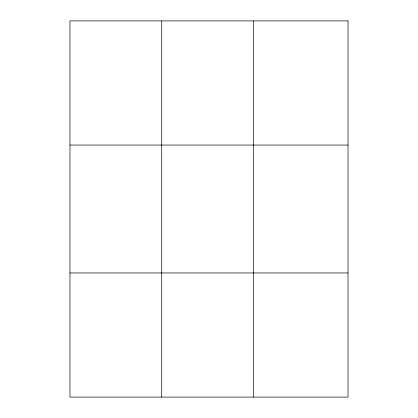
<?xml version="1.0" encoding="UTF-8"?>
<svg xmlns="http://www.w3.org/2000/svg" width="418" height="418" viewBox="0 0 418 418"><rect width="100%" height="100%" fill="white"/><g stroke="black" fill="none" stroke-linecap="round" stroke-linejoin="round"><path stroke-width="0.63" d="M161.729 397.1L161.729 20.9M253.486 397.1L253.486 20.9M69.973 145.046L348.027 145.046M69.973 272.954L348.027 272.954M348.027 20.9L348.027 397.1L69.973 397.1L69.973 20.9L348.027 20.9"/></g></svg>
